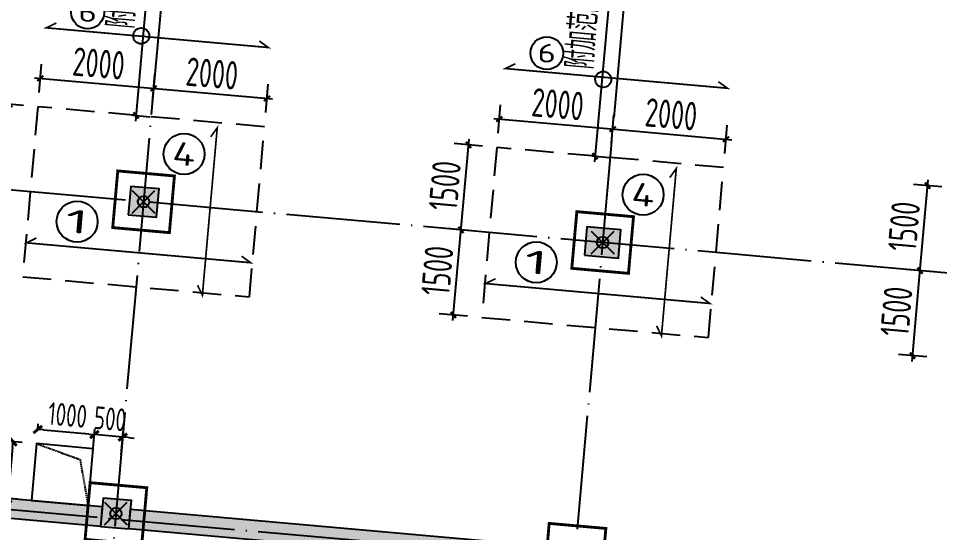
# Model space of a CAD drawing. Extents: x -57409 to 252654, y -8259 to 229119.
# Drawn here: x 177279 to 193468, y 25184 to 34218 of the extents above; entities that cross this region are included whole.
import ezdxf
from ezdxf.enums import TextEntityAlignment as Align

# ---------------------------------------------------------------- set-up
doc = ezdxf.new("R2010")
doc.units = 0
doc.header["$LTSCALE"] = 100
doc.header["$PDMODE"] = 35
doc.header["$PDSIZE"] = 200
for name, pattern in [('DASH', [0.35, 0.25, -0.1]), ('DASHED', [0.75, 0.5, -0.25]), ('DOTE', [2.42, 2, -0.2, 0.02, -0.2])]:
    doc.linetypes.add(name, pattern=pattern)
doc.layers.get('0').update_dxf_attribs({"linetype": 'CONTINUOUS'})
doc.layers.get('Defpoints').update_dxf_attribs({"linetype": 'CONTINUOUS'})
for name, color, linetype in [('AXIS', 3, 'CONTINUOUS'), ('B-TEXT', 3, 'CONTINUOUS'), ('codim', 7, 'CONTINUOUS'), ('COLU', 7, 'CONTINUOUS'), ('CT', 2, 'CONTINUOUS'), ('dim-wall', 7, 'CONTINUOUS'), ('dote', 253, 'DOTE'), ('h填实-柱墙', 254, 'CONTINUOUS'), ('JSK', 4, 'CONTINUOUS'), ('WALL', 3, 'CONTINUOUS'), ('Z-AXIS', 3, 'CONTINUOUS'), ('Z-TEXT', 2, 'CONTINUOUS'), ('z柱下板带1', 60, 'CONTINUOUS'), ('板底钢筋', 24, 'CONTINUOUS')]:
    doc.layers.add(name, color=color, linetype=linetype)
doc.layers.add('重心计算', color=7, linetype='CONTINUOUS', plot=False)
doc.styles.add('_TCH_AXIS', font='tssdeng.shx', dxfattribs={"width": 0.7, "bigfont": 'tssdchn.shx'})
doc.styles.add('COMPLEX', font='tssdeng.shx', dxfattribs={"width": 0.7, "bigfont": 'tssdchn.shx'})
doc.styles.add('DIM_FONT', font='SIMHEI.TTF', dxfattribs={"width": 0.8})
doc.styles.add('Jgcad-DIM', font='tssdeng.shx', dxfattribs={"width": 0.7, "bigfont": 'tssdchn.shx'})
doc.styles.add('TSSD_Dimension', font='tssdeng.shx', dxfattribs={"width": 0.7})
doc.dimstyles.new('DIMN', dxfattribs={"dimtxt": 300, "dimasz": 100, "dimexe": 250, "dimexo": 300, "dimgap": 150, "dimtad": 1, "dimdec": 0, "dimzin": 0, "dimdsep": 46, "dimtxsty": 'DIM_FONT', "dimblk": 'ARCHTICK', "dimcen": 0.09, "dimclrt": 7, "dimazin": 2, "dimtfac": 1, "dimtdec": 0, "dimtix": 1, "dimtmove": 2, "dimatfit": 3, "dimfxl": 1, "dimtolj": 1, "dimtzin": 0, "dimarcsym": 0})
doc.dimstyles.new('TSSD_100_100$0', dxfattribs={"dimtxt": 300, "dimasz": 100, "dimexe": 100, "dimexo": 250, "dimgap": 100, "dimtad": 1, "dimdec": 0, "dimzin": 0, "dimdsep": 46, "dimtxsty": 'TSSD_Dimension', "dimblk": '_tsdbk', "dimblk1": '_tsdbk', "dimblk2": '_tsdbk', "dimsah": 1, "dimcen": 0, "dimdle": 100, "dimclrt": 7, "dimadec": 0, "dimazin": 0, "dimtfac": 1, "dimtdec": 0, "dimtix": 1, "dimtmove": 2, "dimatfit": 3, "dimldrblk": '_tsdbk', "dimfxl": 1, "dimtolj": 1, "dimtzin": 0, "dimarcsym": 0})

# ---------------------------------------------------------------- blocks, each defined once
blk = doc.blocks.new('_tsdbk')
blk.add_line((-1, 0), (0, 0))
at = {"const_width": 0.5}
blk.add_lwpolyline([(-0.7, -0.7), (0.7, 0.7)], dxfattribs=at)
blk = doc.blocks.new('*D14')
at = {"layer": 'Defpoints', "color": 0}
for p in [(48949, 33607), (214449, 18928), (214184, 15937)]:
    blk.add_point(p, dxfattribs=at)
at = {"layer": 'Z-AXIS', "color": 0, "lineweight": -2}
for p, q in [((48927, 33358), (48675, 30516)), ((48783, 30606), (214084, 15946)), ((214427, 18679), (214175, 15837))]:
    blk.add_line(p, q, dxfattribs=at)
at = {"layer": 'Z-AXIS', "color": 0, "lineweight": -2, "xscale": 100, "yscale": 100, "zscale": 100}
for p, rotation in [((48684, 30615), 174.9316457825303), ((214184, 15937), 354.9316457825303)]:
    blk.add_blockref('_tsdbk', p, dxfattribs=dict(at, rotation=rotation))
at = {"layer": 'Z-AXIS', "color": 7, "insert": (131465, 23625), "char_height": 500, "attachment_point": 5, "rotation": 354.9316, "style": 'TSSD_Dimension'}
blk.add_mtext('\\A1;166150', dxfattribs=at)
blk = doc.blocks.new('_AXISO')
blk.add_circle((0, 0), 0.5)
at = {"layer": 'B-TEXT', "style": 'COMPLEX', "width": 1.450893}
blk.add_attdef('A', text='', height=0.56, dxfattribs=at).set_placement((0.249375, -0.28), (0.749375, -0.28), align=Align.FIT)
blk = doc.blocks.new('_ArchTick')
at = {"color": 0, "linetype": 'ByBlock', "const_width": 0.4}
blk.add_lwpolyline([(-0.5, -0.5), (0.5, 0.5)], dxfattribs=at)
blk = doc.blocks.new('*D1565')
at = {"layer": 'codim', "color": 7, "lineweight": -2}
for p, q in [((193374, 29764), (192876, 29808)), ((193242, 28270), (192744, 28314))]:
    blk.add_line(p, q, dxfattribs=at)
at = {"layer": 'codim', "color": 0, "lineweight": -2}
blk.add_line((192984, 28192), (193134, 29886), dxfattribs=at)
at = {"layer": 'Defpoints', "color": 0}
for p in [(193125, 29786), (193623, 29742), (193491, 28248)]:
    blk.add_point(p, dxfattribs=at)
at = {"layer": 'codim', "color": 0, "lineweight": -2, "xscale": 100, "yscale": 100, "zscale": 100}
for p, rotation in [((193125, 29786), 84.93164578921422), ((192993, 28292), 264.9316457892142)]:
    blk.add_blockref('_ArchTick', p, dxfattribs=dict(at, rotation=rotation))
at = {"layer": 'codim', "color": 1, "insert": (192710, 29070), "char_height": 500, "attachment_point": 5, "rotation": 84.9316, "style": 'Jgcad-DIM'}
blk.add_mtext('\\A1;1500', dxfattribs=at)
blk = doc.blocks.new('*D1566')
at = {"layer": 'codim', "color": 7, "lineweight": -2}
for p, q in [((193507, 31258), (193009, 31302)), ((193374, 29764), (192876, 29808))]:
    blk.add_line(p, q, dxfattribs=at)
at = {"layer": 'codim', "color": 0, "lineweight": -2}
blk.add_line((193116, 29686), (193266, 31380), dxfattribs=at)
at = {"layer": 'Defpoints', "color": 0}
for p in [(193258, 31280), (193756, 31236), (193623, 29742)]:
    blk.add_point(p, dxfattribs=at)
at = {"layer": 'codim', "color": 0, "lineweight": -2, "xscale": 100, "yscale": 100, "zscale": 100}
for p, rotation in [((193258, 31280), 84.93164578921422), ((193125, 29786), 264.9316457892142)]:
    blk.add_blockref('_ArchTick', p, dxfattribs=dict(at, rotation=rotation))
at = {"layer": 'codim', "color": 1, "insert": (192843, 30564), "char_height": 500, "attachment_point": 5, "rotation": 84.9316, "style": 'Jgcad-DIM'}
blk.add_mtext('\\A1;1500', dxfattribs=at)
blk = doc.blocks.new('*D1595')
at = {"layer": 'codim', "color": 0, "lineweight": -2}
blk.add_line((184915, 28908), (185066, 30601), dxfattribs=at)
at = {"layer": 'codim', "color": 7, "lineweight": -2}
for p, q in [((185306, 30480), (184808, 30524)), ((185173, 28985), (184675, 29030))]:
    blk.add_line(p, q, dxfattribs=at)
at = {"layer": 'Defpoints', "color": 0}
for p in [(185057, 30502), (185555, 30458), (185422, 28963)]:
    blk.add_point(p, dxfattribs=at)
at = {"layer": 'codim', "color": 0, "lineweight": -2, "xscale": 100, "yscale": 100, "zscale": 100}
for p, rotation in [((185057, 30502), 84.93164578921419), ((184924, 29008), 264.9316457892142)]:
    blk.add_blockref('_ArchTick', p, dxfattribs=dict(at, rotation=rotation))
at = {"layer": 'codim', "color": 1, "insert": (184642, 29786), "char_height": 500, "attachment_point": 5, "rotation": 84.9316, "style": 'Jgcad-DIM'}
blk.add_mtext('\\A1;1500', dxfattribs=at)
blk = doc.blocks.new('*D1596')
at = {"layer": 'codim', "color": 0, "lineweight": -2}
blk.add_line((185048, 30402), (185198, 32095), dxfattribs=at)
at = {"layer": 'codim', "color": 7, "lineweight": -2}
for p, q in [((185438, 31974), (184940, 32018)), ((185306, 30480), (184808, 30524))]:
    blk.add_line(p, q, dxfattribs=at)
at = {"layer": 'Defpoints', "color": 0}
for p in [(185189, 31996), (185687, 31952), (185555, 30458)]:
    blk.add_point(p, dxfattribs=at)
at = {"layer": 'codim', "color": 0, "lineweight": -2, "xscale": 100, "yscale": 100, "zscale": 100}
for p, rotation in [((185189, 31996), 84.93164578921419), ((185057, 30502), 264.9316457892142)]:
    blk.add_blockref('_ArchTick', p, dxfattribs=dict(at, rotation=rotation))
at = {"layer": 'codim', "color": 1, "insert": (184774, 31280), "char_height": 500, "attachment_point": 5, "rotation": 84.9316, "style": 'Jgcad-DIM'}
blk.add_mtext('\\A1;1500', dxfattribs=at)
blk = doc.blocks.new('*D1597')
at = {"layer": 'codim', "color": 7, "lineweight": -2}
for p, q in [((185709, 32201), (185754, 32699)), ((187702, 32024), (187746, 32522))]:
    blk.add_line(p, q, dxfattribs=at)
at = {"layer": 'codim', "color": 0, "lineweight": -2}
blk.add_line((185632, 32459), (187823, 32264), dxfattribs=at)
at = {"layer": 'Defpoints', "color": 0}
for p in [(187724, 32273), (185687, 31952), (187679, 31775)]:
    blk.add_point(p, dxfattribs=at)
at = {"layer": 'codim', "color": 0, "lineweight": -2, "xscale": 100, "yscale": 100, "zscale": 100}
for p, rotation in [((185731, 32450), 174.9316457875876), ((187724, 32273), 354.9316457875876)]:
    blk.add_blockref('_ArchTick', p, dxfattribs=dict(at, rotation=rotation))
at = {"layer": 'codim', "color": 1, "insert": (186758, 32710), "char_height": 500, "attachment_point": 5, "rotation": 354.9316, "style": 'Jgcad-DIM'}
blk.add_mtext('\\A1;2000', dxfattribs=at)
blk = doc.blocks.new('*D1598')
at = {"layer": 'codim', "color": 7, "lineweight": -2}
for p, q in [((187702, 32024), (187746, 32522)), ((189694, 31847), (189738, 32345))]:
    blk.add_line(p, q, dxfattribs=at)
at = {"layer": 'codim', "color": 0, "lineweight": -2}
blk.add_line((187624, 32282), (189815, 32087), dxfattribs=at)
at = {"layer": 'Defpoints', "color": 0}
for p in [(189716, 32096), (187679, 31775), (189672, 31598)]:
    blk.add_point(p, dxfattribs=at)
at = {"layer": 'codim', "color": 0, "lineweight": -2, "xscale": 100, "yscale": 100, "zscale": 100}
for p, rotation in [((187724, 32273), 174.9316457875876), ((189716, 32096), 354.9316457875876)]:
    blk.add_blockref('_ArchTick', p, dxfattribs=dict(at, rotation=rotation))
at = {"layer": 'codim', "color": 1, "insert": (188751, 32533), "char_height": 500, "attachment_point": 5, "rotation": 354.9316, "style": 'Jgcad-DIM'}
blk.add_mtext('\\A1;2000', dxfattribs=at)
blk = doc.blocks.new('*D1599')
at = {"layer": 'codim', "color": 0, "lineweight": -2}
blk.add_line((176847, 29624), (176997, 31317), dxfattribs=at)
at = {"layer": 'codim', "color": 7, "lineweight": -2}
for p, q in [((177237, 31195), (176739, 31239)), ((177105, 29701), (176607, 29745))]:
    blk.add_line(p, q, dxfattribs=at)
at = {"layer": 'Defpoints', "color": 0}
for p in [(176988, 31217), (177486, 31173), (177354, 29679)]:
    blk.add_point(p, dxfattribs=at)
at = {"layer": 'codim', "color": 0, "lineweight": -2, "xscale": 100, "yscale": 100, "zscale": 100}
for p, rotation in [((176988, 31217), 84.93164578921419), ((176856, 29723), 264.9316457892142)]:
    blk.add_blockref('_ArchTick', p, dxfattribs=dict(at, rotation=rotation))
at = {"layer": 'codim', "color": 1, "insert": (176574, 30501), "char_height": 500, "attachment_point": 5, "rotation": 84.9316, "style": 'Jgcad-DIM'}
blk.add_mtext('\\A1;1500', dxfattribs=at)
blk = doc.blocks.new('*D1600')
at = {"layer": 'codim', "color": 7, "lineweight": -2}
for p, q in [((177370, 32689), (176872, 32733)), ((177237, 31195), (176739, 31239))]:
    blk.add_line(p, q, dxfattribs=at)
at = {"layer": 'codim', "color": 0, "lineweight": -2}
blk.add_line((176980, 31118), (177130, 32811), dxfattribs=at)
at = {"layer": 'Defpoints', "color": 0}
for p in [(177121, 32711), (177619, 32667), (177486, 31173)]:
    blk.add_point(p, dxfattribs=at)
at = {"layer": 'codim', "color": 0, "lineweight": -2, "xscale": 100, "yscale": 100, "zscale": 100}
for p, rotation in [((177121, 32711), 84.93164578921419), ((176988, 31217), 264.9316457892142)]:
    blk.add_blockref('_ArchTick', p, dxfattribs=dict(at, rotation=rotation))
at = {"layer": 'codim', "color": 1, "insert": (176706, 31995), "char_height": 500, "attachment_point": 5, "rotation": 84.9316, "style": 'Jgcad-DIM'}
blk.add_mtext('\\A1;1500', dxfattribs=at)
blk = doc.blocks.new('*D1601')
at = {"layer": 'codim', "color": 7, "lineweight": -2}
for p, q in [((177641, 32916), (177685, 33414)), ((179633, 32740), (179677, 33238))]:
    blk.add_line(p, q, dxfattribs=at)
at = {"layer": 'codim', "color": 0, "lineweight": -2}
blk.add_line((177564, 33174), (179755, 32980), dxfattribs=at)
at = {"layer": 'Defpoints', "color": 0}
for p in [(179655, 32989), (177619, 32667), (179611, 32491)]:
    blk.add_point(p, dxfattribs=at)
at = {"layer": 'codim', "color": 0, "lineweight": -2, "xscale": 100, "yscale": 100, "zscale": 100}
for p, rotation in [((177663, 33165), 174.9316457875889), ((179655, 32989), 354.9316457875889)]:
    blk.add_blockref('_ArchTick', p, dxfattribs=dict(at, rotation=rotation))
at = {"layer": 'codim', "color": 1, "insert": (178690, 33426), "char_height": 500, "attachment_point": 5, "rotation": 354.9316, "style": 'Jgcad-DIM'}
blk.add_mtext('\\A1;2000', dxfattribs=at)
blk = doc.blocks.new('*D1602')
at = {"layer": 'codim', "color": 7, "lineweight": -2}
for p, q in [((179633, 32740), (179677, 33238)), ((181625, 32563), (181670, 33061))]:
    blk.add_line(p, q, dxfattribs=at)
at = {"layer": 'codim', "color": 0, "lineweight": -2}
blk.add_line((179556, 32997), (181747, 32803), dxfattribs=at)
at = {"layer": 'Defpoints', "color": 0}
for p in [(181648, 32812), (179611, 32491), (181603, 32314)]:
    blk.add_point(p, dxfattribs=at)
at = {"layer": 'codim', "color": 0, "lineweight": -2, "xscale": 100, "yscale": 100, "zscale": 100}
for p, rotation in [((179655, 32989), 174.9316457875889), ((181648, 32812), 354.9316457875889)]:
    blk.add_blockref('_ArchTick', p, dxfattribs=dict(at, rotation=rotation))
at = {"layer": 'codim', "color": 1, "insert": (180682, 33249), "char_height": 500, "attachment_point": 5, "rotation": 354.9316, "style": 'Jgcad-DIM'}
blk.add_mtext('\\A1;2000', dxfattribs=at)
blk = doc.blocks.new('*D2807')
at = {"layer": 'Defpoints', "color": 0}
for p in [(178614, 26906), (178564, 26345), (179062, 26301)]:
    blk.add_point(p, dxfattribs=at)
at = {"layer": 'dim-wall', "color": 0, "lineweight": -2}
for p, q in [((178515, 26915), (178415, 26924)), ((178586, 26594), (178623, 27006)), ((179112, 26861), (178614, 26906)), ((179084, 26550), (179121, 26961)), ((179212, 26853), (179311, 26844))]:
    blk.add_line(p, q, dxfattribs=at)
at = {"layer": 'dim-wall', "color": 0, "lineweight": -2, "xscale": 100, "yscale": 100, "zscale": 100}
for p, rotation in [((178614, 26906), 354.9), ((179112, 26861), 174.8999999999999)]:
    blk.add_blockref('_tsdbk', p, dxfattribs=dict(at, rotation=rotation))
at = {"layer": 'dim-wall', "color": 7, "insert": (178890, 27182), "char_height": 400, "attachment_point": 5, "rotation": 354.9, "style": 'TSSD_Dimension'}
blk.add_mtext('\\A1;500', dxfattribs=at)
blk = doc.blocks.new('*D2808')
at = {"layer": 'Defpoints', "color": 0}
for p in [(177618, 26995), (177596, 26746), (178564, 26345)]:
    blk.add_point(p, dxfattribs=at)
at = {"layer": 'dim-wall', "color": 0, "lineweight": -2}
for p, q in [((177618, 26995), (177627, 27094)), ((178515, 26915), (177718, 26986)), ((178586, 26594), (178623, 27006))]:
    blk.add_line(p, q, dxfattribs=at)
at = {"layer": 'dim-wall', "color": 0, "lineweight": -2, "xscale": 100, "yscale": 100, "zscale": 100}
for p, rotation in [((177618, 26995), 174.8999999999999), ((178614, 26906), 354.9)]:
    blk.add_blockref('_tsdbk', p, dxfattribs=dict(at, rotation=rotation))
at = {"layer": 'dim-wall', "color": 7, "insert": (178143, 27249), "char_height": 400, "attachment_point": 5, "rotation": 354.9, "style": 'TSSD_Dimension'}
blk.add_mtext('\\A1;1000', dxfattribs=at)
blk = doc.blocks.new('*D2809')
at = {"layer": 'Defpoints', "color": 0}
for p in [(177596, 26746), (177095, 25787), (177507, 25750)]:
    blk.add_point(p, dxfattribs=at)
at = {"layer": 'dim-wall', "color": 0, "lineweight": -2}
for p, q in [((177347, 26768), (177084, 26792)), ((177175, 26683), (177104, 25886)), ((177258, 25772), (176995, 25796))]:
    blk.add_line(p, q, dxfattribs=at)
at = {"layer": 'dim-wall', "color": 0, "lineweight": -2, "xscale": 100, "yscale": 100, "zscale": 100}
for p, rotation in [((177184, 26783), 84.9), ((177095, 25787), 264.9)]:
    blk.add_blockref('_tsdbk', p, dxfattribs=dict(at, rotation=rotation))
at = {"layer": 'dim-wall', "color": 7, "insert": (176840, 26312), "char_height": 400, "attachment_point": 5, "rotation": 84.9, "style": 'TSSD_Dimension'}
blk.add_mtext('\\A1;1000', dxfattribs=at)
blk = doc.blocks.new('*D2883')
at = {"layer": 'codim', "color": 0, "lineweight": -2}
blk.add_line((187689, 34886), (187405, 31699), dxfattribs=at)
at = {"layer": 'codim', "color": 7, "lineweight": -2}
for p, q in [((187618, 34792), (187929, 34764)), ((187354, 31804), (187662, 31776))]:
    blk.add_line(p, q, dxfattribs=at)
at = {"layer": 'Defpoints', "color": 0}
for p in [(187369, 34814), (187105, 31826), (187413, 31799)]:
    blk.add_point(p, dxfattribs=at)
at = {"layer": 'codim', "color": 0, "lineweight": -2, "xscale": 100, "yscale": 100, "zscale": 100}
for p, rotation in [((187680, 34787), 84.89999999998034), ((187413, 31799), 264.8999999999803)]:
    blk.add_blockref('_ArchTick', p, dxfattribs=dict(at, rotation=rotation))
at = {"layer": 'codim', "color": 1, "insert": (187197, 33998), "char_height": 500, "attachment_point": 5, "rotation": 84.9, "style": 'Jgcad-DIM'}
blk.add_mtext('\\A1;\\A1;\\A1;\\A1;附加范围', dxfattribs=at)
blk = doc.blocks.new('*D2884')
at = {"layer": 'codim', "color": 0, "lineweight": -2}
blk.add_line((179621, 35602), (179336, 32415), dxfattribs=at)
at = {"layer": 'codim', "color": 7, "lineweight": -2}
for p, q in [((179550, 35508), (179861, 35480)), ((179285, 32520), (179594, 32492))]:
    blk.add_line(p, q, dxfattribs=at)
at = {"layer": 'Defpoints', "color": 0}
for p in [(179301, 35530), (179036, 32542), (179345, 32514)]:
    blk.add_point(p, dxfattribs=at)
at = {"layer": 'codim', "color": 0, "lineweight": -2, "xscale": 100, "yscale": 100, "zscale": 100}
for p, rotation in [((179612, 35502), 84.89999999998034), ((179345, 32514), 264.8999999999803)]:
    blk.add_blockref('_ArchTick', p, dxfattribs=dict(at, rotation=rotation))
at = {"layer": 'codim', "color": 1, "insert": (179128, 34713), "char_height": 500, "attachment_point": 5, "rotation": 84.9, "style": 'Jgcad-DIM'}
blk.add_mtext('\\A1;\\A1;\\A1;\\A1;附加范围', dxfattribs=at)
blk = doc.blocks.new('*D2980')
at = {"layer": 'AXIS', "color": 0, "lineweight": -2}
for p, q in [((157163, 39161), (157018, 37529)), ((200868, 33891), (157040, 37778)), ((200991, 35274), (200846, 33642))]:
    blk.add_line(p, q, dxfattribs=at)
at = {"layer": 'Defpoints', "color": 0}
for p in [(157189, 39460), (157040, 37778), (201017, 35572)]:
    blk.add_point(p, dxfattribs=at)
at = {"layer": 'AXIS', "color": 0, "lineweight": -2, "xscale": 100, "yscale": 100, "zscale": 100}
for p, rotation in [((157040, 37778), 174.9316457873333), ((200868, 33891), 354.9316457873333)]:
    blk.add_blockref('_ArchTick', p, dxfattribs=dict(at, rotation=rotation))
at = {"layer": 'AXIS', "color": 7, "insert": (178981, 36134), "char_height": 300, "attachment_point": 5, "rotation": 354.9316, "style": 'DIM_FONT'}
blk.add_mtext('\\A1;44000', dxfattribs=at)

msp = doc.modelspace()

# ---------------------------------------------------------------- hatches: boundary and pattern name
at = {"layer": 'h填实-柱墙'}
for points in [[(179207.5, 30769.5), (179705.6, 30725.3), (179749.7, 31223.4), (179251.7, 31267.5)], [(187226, 30058.3), (187823.7, 30005.3), (187867.9, 30503.3), (187270.2, 30556.4)], [(171182.3, 26311), (178752.6, 25639.6), (178721.6, 25291), (171151.3, 25962.4)], [(178721.6, 25291), (179219.7, 25246.8), (179263.8, 25744.9), (178765.8, 25789)], [(179250.6, 25595.4), (186820.9, 24924), (186790, 24575.4), (179219.7, 25246.8)]]:
    msp.add_hatch(color=256, dxfattribs=at).paths.add_polyline_path(points)

# ---------------------------------------------------------------- linework, layer by layer
at = {"layer": 'codim'}
for centre in [(179436.6, 33911.1), (187557.2, 33145.9)]:
    msp.add_circle(centre, 140.1, dxfattribs=at)
at = {"layer": 'COLU'}
for points in [[(179207.5, 30769.5), (179705.6, 30725.3), (179749.7, 31223.4), (179251.7, 31267.5)], [(187226, 30058.3), (187823.7, 30005.3), (187867.9, 30503.3), (187270.2, 30556.4)], [(178721.6, 25291), (179219.7, 25246.8), (179263.8, 25744.9), (178765.8, 25789)]]:
    msp.add_lwpolyline(points, close=True, dxfattribs=at)
at = {"layer": 'CT', "const_width": 50}
for points in [[(178936.4, 30542.5), (179932.5, 30454.2), (180020.8, 31450.3), (179024.8, 31538.6)], [(187004.7, 29827), (188000.8, 29738.6), (188089.2, 30734.7), (187093.1, 30823)], [(178450.5, 25064), (179446.6, 24975.7), (179535, 25971.8), (178538.9, 26060.1)], [(186518.9, 24348.5), (187514.9, 24260.1), (187603.3, 25256.2), (186607.2, 25344.6)]]:
    msp.add_lwpolyline(points, close=True, dxfattribs=at)
at = {"layer": 'dote', "ltscale": 10}
for p, q in [((192193.9, 82675.2), (186757.9, 21384.3)), ((183639.6, 77912.3), (178689.6, 22099.9)), ((217728.5, 27604), (44456.4, 42971.7)), ((217233.8, 22025.9), (51531.5, 36722.2))]:
    msp.add_line(p, q, dxfattribs=at)
at = {"layer": 'JSK'}
msp.add_lwpolyline([(178503.5, 25661.7), (178591.9, 26657.8), (177595.8, 26746.1), (177507.4, 25750)], close=True, dxfattribs=at)
at = {"layer": 'JSK', "linetype": 'DASH'}
msp.add_lwpolyline([(177595.8, 26746.1), (178361.1, 26467.1), (178503.5, 25661.7)], dxfattribs=at)
at = {"layer": 'WALL'}
for points in [[(171182.3, 26311), (178752.6, 25639.6), (178721.6, 25291), (171151.3, 25962.4)], [(179250.6, 25595.4), (186820.9, 24924), (186790, 24575.4), (179219.7, 25246.8)]]:
    msp.add_lwpolyline(points, close=True, dxfattribs=at)
at = {"layer": 'z柱下板带1', "linetype": 'DASHED', "ltscale": 10}
for points in [[(177353.9, 29679), (181338.3, 29325.6), (181603.3, 32313.9), (177619, 32667.2)], [(185422.3, 28963.4), (189406.6, 28610), (189671.7, 31598.3), (185687.3, 31951.7)]]:
    msp.add_lwpolyline(points, close=True, dxfattribs=at)
at = {"layer": '板底钢筋', "const_width": 30}
for points in [[(177944.9, 34138.1), (177770.1, 34053.2), (181670.4, 33707.3), (181513.2, 33821.7)], [(186013.3, 33422.5), (185838.4, 33337.7), (189738.7, 32991.7), (189581.5, 33106.1)], [(180427.3, 29531.4), (180512.2, 29356.6), (180772.8, 32295), (180658.4, 32137.8)], [(188495.6, 28815.9), (188580.5, 28641), (188841.1, 31579.4), (188726.8, 31422.2)], [(177595, 30360), (177420.2, 30275.1), (181360.2, 29925.7), (181203, 30040)], [(185663.4, 29644.4), (185488.5, 29559.5), (189428.5, 29210.1), (189271.3, 29324.4)]]:
    msp.add_lwpolyline(points, dxfattribs=at)
at = {"layer": '重心计算', "color": 5}
for p in [(179478.6, 30996.4), (179478.6, 30996.4), (187547, 30280.8), (187547, 30280.8), (178992.7, 25517.9), (178992.7, 25517.9)]:
    msp.add_point(p, dxfattribs=at)

# ---------------------------------------------------------------- block references
at = {"layer": 'Z-TEXT'}
ref = msp.add_blockref('_AXISO', (178496.3, 34322.7), dxfattribs=dict(at, xscale=576.0000000000059, yscale=576, zscale=576, rotation=359.9996457873814))
ref.add_attrib('A', '6', dxfattribs={"layer": 'Z-AXIS', "color": 7, "height": 325.8, "rotation": 359.99965, "style": '_TCH_AXIS', "width": 2}).set_placement((178333.4, 34159.8), (178659.3, 34159.8), align=Align.FIT)
ref = msp.add_blockref('_AXISO', (186564.7, 33607.1), dxfattribs=dict(at, xscale=576.0000000000059, yscale=576, zscale=576, rotation=359.9996457873814))
ref.add_attrib('A', '6', dxfattribs={"layer": 'Z-AXIS', "color": 7, "height": 325.8, "rotation": 359.99965, "style": '_TCH_AXIS', "width": 2}).set_placement((186401.8, 33444.2), (186727.6, 33444.2), align=Align.FIT)
ref = msp.add_blockref('_AXISO', (180190.2, 31836.6), dxfattribs=dict(at, xscale=720.0000000000084, yscale=720, zscale=720, rotation=354.9312915747626))
ref.add_attrib('A', '4', dxfattribs={"layer": 'Z-AXIS', "color": 7, "height": 407.3, "rotation": 354.93129, "style": '_TCH_AXIS', "width": 1.733333}).set_placement((179969.4, 31651.8), (180375.1, 31615.8), align=Align.FIT)
ref = msp.add_blockref('_AXISO', (188258.5, 31121.1), dxfattribs=dict(at, xscale=720.0000000000084, yscale=720, zscale=720, rotation=354.9312915747626))
ref.add_attrib('A', '4', dxfattribs={"layer": 'Z-AXIS', "color": 7, "height": 407.3, "rotation": 354.93129, "style": '_TCH_AXIS', "width": 1.733333}).set_placement((188037.7, 30936.2), (188443.4, 30900.2), align=Align.FIT)
ref = msp.add_blockref('_AXISO', (178310.9, 30648.2), dxfattribs=dict(at, xscale=720.0000000000084, yscale=720, zscale=720, rotation=354.9312915747626))
ref.add_attrib('A', '1', dxfattribs={"layer": 'Z-AXIS', "color": 7, "height": 407.3, "rotation": 354.93129, "style": '_TCH_AXIS', "width": 2.888889}).set_placement((178090, 30463.4), (178495.7, 30427.4), align=Align.FIT)
ref = msp.add_blockref('_AXISO', (186379.2, 29932.6), dxfattribs=dict(at, xscale=720.0000000000084, yscale=720, zscale=720, rotation=354.9312915747626))
ref.add_attrib('A', '1', dxfattribs={"layer": 'Z-AXIS', "color": 7, "height": 407.3, "rotation": 354.93129, "style": '_TCH_AXIS', "width": 2.888889}).set_placement((186158.4, 29747.8), (186564.1, 29711.8), align=Align.FIT)

# ---------------------------------------------------------------- dimensions: what is measured, and where the dimension line sits
at = {"layer": 'AXIS'}
dim = msp.add_linear_dim(base=(157040.1, 37778.5), p1=(201017.1, 35572.5), p2=(157189.2, 39459.6), angle=354.93165, dimstyle='DIMN', dxfattribs=at)
dim.commit()
dim.dimension.update_dxf_attribs({"geometry": '*D2980', "text_midpoint": (178980.5, 36133.7)})
at = {"layer": 'codim'}
for base, p1, p2, picture, middle in [((179345.2, 32514.2), (179301, 35530), (179036.5, 32541.7), '*D2884', (179128.2, 34713.1)), ((187413.5, 31798.6), (187369.3, 34814.4), (187104.8, 31826.2), '*D2883', (187196.5, 33997.5))]:
    dim = msp.add_linear_dim(base=base, p1=p1, p2=p2, angle=84.9, text='\\A1;\\A1;\\A1;附加范围', dimstyle='TSSD_100_100$0', override={"dimtxt": 500, "dimexe": 250, "dimtxsty": 'Jgcad-DIM', "dimblk": 'ArchTick', "dimblk1": 'ArchTick', "dimblk2": 'ArchTick', "dimclre": 7, "dimclrt": 1, "dimadec": 3}, dxfattribs=at)
    dim.commit()
    dim.dimension.update_dxf_attribs({"geometry": picture, "text_midpoint": middle, "dimtype": 160})
for base, p1, p2, angle, picture, middle in [((179655.3, 32988.6), (177619, 32667.2), (179611.1, 32490.6), 354.93165, '*D1601', (178690.2, 33425.6)), ((181647.5, 32811.9), (179611.1, 32490.6), (181603.3, 32313.9), 354.93165, '*D1602', (180682.3, 33248.9)), ((187723.6, 32273), (185687.3, 31951.7), (187679.5, 31775), 354.93165, '*D1597', (186758.5, 32710)), ((189715.8, 32096.3), (187679.5, 31775), (189671.7, 31598.3), 354.93165, '*D1598', (188750.7, 32533.3)), ((177120.9, 32711.4), (177486.5, 31173.1), (177619, 32667.2), 84.93165, '*D1600', (176706, 31995.3)), ((185189.3, 31995.8), (185554.8, 30457.5), (185687.3, 31951.7), 84.93165, '*D1596', (184774.4, 31279.7)), ((176988.4, 31217.3), (177353.9, 29679), (177486.5, 31173.1), 84.93165, '*D1599', (176573.5, 30501.1)), ((193257.6, 31280.2), (193623.1, 29741.9), (193755.6, 31236.1), 84.93165, '*D1566', (192842.7, 30564.1)), ((185056.7, 30501.7), (185422.3, 28963.4), (185554.8, 30457.5), 84.93165, '*D1595', (184641.8, 29785.5)), ((193125.1, 29786.1), (193490.6, 28247.8), (193623.1, 29741.9), 84.93165, '*D1565', (192710.2, 29070))]:
    dim = msp.add_linear_dim(base=base, p1=p1, p2=p2, angle=angle, dimstyle='TSSD_100_100$0', override={"dimtxt": 500, "dimexe": 250, "dimtxsty": 'Jgcad-DIM', "dimblk": 'ArchTick', "dimblk1": 'ArchTick', "dimblk2": 'ArchTick', "dimclre": 7, "dimclrt": 1, "dimadec": 3}, dxfattribs=at)
    dim.commit()
    dim.dimension.update_dxf_attribs({"geometry": picture, "text_midpoint": middle})
at = {"layer": 'dim-wall'}
for base, p1, p2, angle, picture, middle in [((177618, 26994.8), (178564.2, 26345.4), (177595.8, 26746.1), 354.9, '*D2808', (178142.8, 27249.2)), ((178614.2, 26905.9), (179062.2, 26301.2), (178564.2, 26345.4), 354.9, '*D2807', (178889.9, 27182.5)), ((177094.7, 25786.9), (177595.8, 26746.1), (177507.4, 25750), 84.9, '*D2809', (176840.3, 26311.6))]:
    dim = msp.add_linear_dim(base=base, p1=p1, p2=p2, angle=angle, dimstyle='TSSD_100_100$0', override={"dimtxt": 400}, dxfattribs=at)
    dim.commit()
    dim.dimension.update_dxf_attribs({"geometry": picture, "text_midpoint": middle})
at = {"layer": 'Z-AXIS'}
dim = msp.add_linear_dim(base=(214183.9, 15936.9), p1=(48948.9, 33606.7), p2=(214449.2, 18928.3), angle=354.93165, dimstyle='TSSD_100_100$0', override={"dimtxt": 500}, dxfattribs=at)
dim.commit()
dim.dimension.update_dxf_attribs({"geometry": '*D14', "text_midpoint": (131464.7, 23624.7)})

doc.saveas('drawing.dxf')
